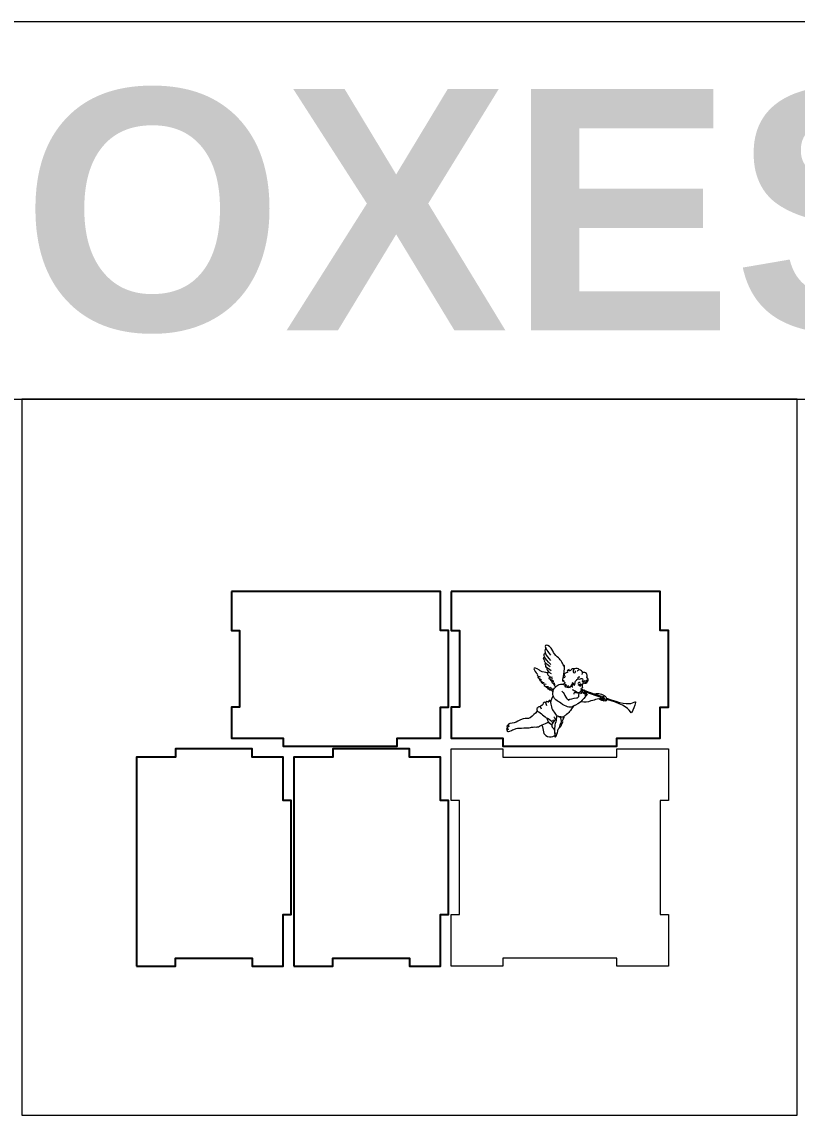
# Model space of a CAD drawing. Header units: millimetres. Extents: x -989 to 989, y -553 to 553.
# Drawn here: x -142.8 to 142.8, y -553.1 to -150.4 of the extents above; entities that cross this region are included whole.
import ezdxf

# ---------------------------------------------------------------- set-up
doc = ezdxf.new("R2010")
doc.units = ezdxf.units.MM
doc.header["$MEASUREMENT"] = 0
doc.layers.add('Camada 1', color=7, linetype='Continuous')
doc.styles.add('0', font='arialbd.ttf', dxfattribs={"height": 1})

msp = doc.modelspace()

# ---------------------------------------------------------------- linework, layer by layer
at = {"layer": 'Camada 1', "color": 142, "lineweight": 20}
for points in [[(-428.4035, -289.3165), (428.4035, -289.3165), (428.4035, -150.4111), (-428.4035, -150.4111), (-428.4035, -289.3165)], [(-142.8011, -553.0531), (142.8011, -553.0531), (142.8011, -289.3165), (-142.8011, -289.3165), (-142.8011, -553.0531)]]:
    msp.add_lwpolyline(points, close=True, dxfattribs=at)
at = {"layer": 'Camada 1', "lineweight": 25}
for points in [[(-65.5999, -360.1848), (-41.9332, -360.1848), (-12.2666, -360.1848), (11.4001, -360.1848), (11.4001, -360.1848), (11.4001, -360.1848), (11.4001, -374.5848), (11.4001, -374.5848), (11.4001, -374.5848), (11.4001, -374.5848), (14.4001, -374.5848), (14.4001, -374.5848), (14.4001, -374.5848), (14.4001, -374.5848), (14.4001, -383.9848), (14.4001, -383.9848), (14.4001, -383.9848), (14.4001, -383.9848), (14.4001, -383.9848), (14.4001, -383.9848), (14.4001, -383.9848), (14.4001, -383.9848), (14.4001, -393.3848), (14.4001, -393.3848), (14.4001, -393.3848), (14.4001, -393.3848), (14.4001, -393.3848), (14.4001, -393.3848), (14.4001, -393.3848), (14.4001, -393.3848), (14.4001, -402.7848), (14.4001, -402.7848), (14.4001, -402.7848), (14.4001, -402.7848), (11.4001, -402.7848), (11.4001, -402.7848), (11.4001, -402.7848), (11.4001, -402.7848), (11.4001, -414.1848), (11.4001, -414.1848), (11.4001, -414.1848), (11.4001, -414.1848), (-1.0999, -414.1848), (-1.0999, -414.1848), (-1.0999, -414.1848), (-1.0999, -414.1848), (-1.0999, -414.1848), (-1.0999, -414.1848), (-1.0999, -414.1848), (-1.0999, -414.1848), (-4.5999, -414.1848), (-4.5999, -414.1848), (-4.5999, -414.1848), (-4.5999, -414.1848), (-4.5999, -417.1848), (-4.5999, -417.1848), (-4.5999, -417.1848), (-4.5999, -417.1848), (-46.5999, -417.1848), (-46.5999, -417.1848), (-46.5999, -417.1848), (-46.5999, -417.1848), (-46.5999, -414.1848), (-46.5999, -414.1848), (-46.5999, -414.1848), (-46.5999, -414.1848), (-50.0999, -414.1848), (-50.0999, -414.1848), (-50.0999, -414.1848), (-50.0999, -414.1848), (-50.0999, -414.1848), (-50.0999, -414.1848), (-50.0999, -414.1848), (-50.0999, -414.1848), (-65.5999, -414.1848), (-65.5999, -414.1848), (-65.5999, -414.1848), (-65.5999, -414.1848), (-65.5999, -402.7848), (-65.5999, -402.7848), (-65.5999, -402.7848), (-65.5999, -402.7848), (-62.5999, -402.7848), (-62.5999, -402.7848), (-62.5999, -402.7848), (-62.5999, -402.7848), (-62.5999, -393.3848), (-62.5999, -393.3848), (-62.5999, -393.3848), (-62.5999, -393.3848), (-62.5999, -393.3848), (-62.5999, -393.3848), (-62.5999, -393.3848), (-62.5999, -393.3848), (-62.5999, -383.9848), (-62.5999, -383.9848), (-62.5999, -383.9848), (-62.5999, -383.9848), (-62.5999, -383.9848), (-62.5999, -383.9848), (-62.5999, -383.9848), (-62.5999, -383.9848), (-62.5999, -374.5848), (-62.5999, -374.5848), (-62.5999, -374.5848), (-62.5999, -374.5848), (-65.5999, -374.5848), (-65.5999, -374.5848), (-65.5999, -374.5848), (-65.5999, -374.5848), (-65.5999, -360.1848), (-65.5999, -360.1848)], [(15.4001, -360.1848), (39.0668, -360.1848), (68.7334, -360.1848), (92.4001, -360.1848), (92.4001, -360.1848), (92.4001, -360.1848), (92.4001, -374.5848), (92.4001, -374.5848), (92.4001, -374.5848), (92.4001, -374.5848), (95.4001, -374.5848), (95.4001, -374.5848), (95.4001, -374.5848), (95.4001, -374.5848), (95.4001, -383.9848), (95.4001, -383.9848), (95.4001, -383.9848), (95.4001, -383.9848), (95.4001, -383.9848), (95.4001, -383.9848), (95.4001, -383.9848), (95.4001, -383.9848), (95.4001, -393.3848), (95.4001, -393.3848), (95.4001, -393.3848), (95.4001, -393.3848), (95.4001, -393.3848), (95.4001, -393.3848), (95.4001, -393.3848), (95.4001, -393.3848), (95.4001, -402.7848), (95.4001, -402.7848), (95.4001, -402.7848), (95.4001, -402.7848), (92.4001, -402.7848), (92.4001, -402.7848), (92.4001, -402.7848), (92.4001, -402.7848), (92.4001, -414.1848), (92.4001, -414.1848), (92.4001, -414.1848), (92.4001, -414.1848), (79.9001, -414.1848), (79.9001, -414.1848), (79.9001, -414.1848), (79.9001, -414.1848), (79.9001, -414.1848), (79.9001, -414.1848), (79.9001, -414.1848), (79.9001, -414.1848), (76.4001, -414.1848), (76.4001, -414.1848), (76.4001, -414.1848), (76.4001, -414.1848), (76.4001, -417.1848), (76.4001, -417.1848), (76.4001, -417.1848), (76.4001, -417.1848), (34.4001, -417.1848), (34.4001, -417.1848), (34.4001, -417.1848), (34.4001, -417.1848), (34.4001, -414.1848), (34.4001, -414.1848), (34.4001, -414.1848), (34.4001, -414.1848), (30.9001, -414.1848), (30.9001, -414.1848), (30.9001, -414.1848), (30.9001, -414.1848), (30.9001, -414.1848), (30.9001, -414.1848), (30.9001, -414.1848), (30.9001, -414.1848), (15.4001, -414.1848), (15.4001, -414.1848), (15.4001, -414.1848), (15.4001, -414.1848), (15.4001, -402.7848), (15.4001, -402.7848), (15.4001, -402.7848), (15.4001, -402.7848), (18.4001, -402.7848), (18.4001, -402.7848), (18.4001, -402.7848), (18.4001, -402.7848), (18.4001, -393.3848), (18.4001, -393.3848), (18.4001, -393.3848), (18.4001, -393.3848), (18.4001, -393.3848), (18.4001, -393.3848), (18.4001, -393.3848), (18.4001, -393.3848), (18.4001, -383.9848), (18.4001, -383.9848), (18.4001, -383.9848), (18.4001, -383.9848), (18.4001, -383.9848), (18.4001, -383.9848), (18.4001, -383.9848), (18.4001, -383.9848), (18.4001, -374.5848), (18.4001, -374.5848), (18.4001, -374.5848), (18.4001, -374.5848), (15.4001, -374.5848), (15.4001, -374.5848), (15.4001, -374.5848), (15.4001, -374.5848), (15.4001, -360.1848), (15.4001, -360.1848)], [(-100.5999, -498.1848), (-100.5999, -474.5181), (-100.5999, -444.8515), (-100.5999, -421.1848), (-100.5999, -421.1848), (-100.5999, -421.1848), (-86.1999, -421.1848), (-86.1999, -421.1848), (-86.1999, -421.1848), (-86.1999, -421.1848), (-86.1999, -418.1848), (-86.1999, -418.1848), (-86.1999, -418.1848), (-86.1999, -418.1848), (-76.7999, -418.1848), (-76.7999, -418.1848), (-76.7999, -418.1848), (-76.7999, -418.1848), (-76.7999, -418.1848), (-76.7999, -418.1848), (-76.7999, -418.1848), (-76.7999, -418.1848), (-67.3999, -418.1848), (-67.3999, -418.1848), (-67.3999, -418.1848), (-67.3999, -418.1848), (-67.3999, -418.1848), (-67.3999, -418.1848), (-67.3999, -418.1848), (-67.3999, -418.1848), (-57.9999, -418.1848), (-57.9999, -418.1848), (-57.9999, -418.1848), (-57.9999, -418.1848), (-57.9999, -421.1848), (-57.9999, -421.1848), (-57.9999, -421.1848), (-57.9999, -421.1848), (-46.5999, -421.1848), (-46.5999, -421.1848), (-46.5999, -421.1848), (-46.5999, -421.1848), (-46.5999, -433.6848), (-46.5999, -433.6848), (-46.5999, -433.6848), (-46.5999, -433.6848), (-46.5999, -433.6848), (-46.5999, -433.6848), (-46.5999, -433.6848), (-46.5999, -433.6848), (-46.5999, -437.1848), (-46.5999, -437.1848), (-46.5999, -437.1848), (-46.5999, -437.1848), (-43.5999, -437.1848), (-43.5999, -437.1848), (-43.5999, -437.1848), (-43.5999, -437.1848), (-43.5999, -479.1848), (-43.5999, -479.1848), (-43.5999, -479.1848), (-43.5999, -479.1848), (-46.5999, -479.1848), (-46.5999, -479.1848), (-46.5999, -479.1848), (-46.5999, -479.1848), (-46.5999, -482.6848), (-46.5999, -482.6848), (-46.5999, -482.6848), (-46.5999, -482.6848), (-46.5999, -482.6848), (-46.5999, -482.6848), (-46.5999, -482.6848), (-46.5999, -482.6848), (-46.5999, -498.1848), (-46.5999, -498.1848), (-46.5999, -498.1848), (-46.5999, -498.1848), (-57.9999, -498.1848), (-57.9999, -498.1848), (-57.9999, -498.1848), (-57.9999, -498.1848), (-57.9999, -495.1848), (-57.9999, -495.1848), (-57.9999, -495.1848), (-57.9999, -495.1848), (-67.3999, -495.1848), (-67.3999, -495.1848), (-67.3999, -495.1848), (-67.3999, -495.1848), (-67.3999, -495.1848), (-67.3999, -495.1848), (-67.3999, -495.1848), (-67.3999, -495.1848), (-76.7999, -495.1848), (-76.7999, -495.1848), (-76.7999, -495.1848), (-76.7999, -495.1848), (-76.7999, -495.1848), (-76.7999, -495.1848), (-76.7999, -495.1848), (-76.7999, -495.1848), (-86.1999, -495.1848), (-86.1999, -495.1848), (-86.1999, -495.1848), (-86.1999, -495.1848), (-86.1999, -498.1848), (-86.1999, -498.1848), (-86.1999, -498.1848), (-86.1999, -498.1848), (-100.5999, -498.1848), (-100.5999, -498.1848)], [(-42.5999, -498.1848), (-42.5999, -474.5181), (-42.5999, -444.8515), (-42.5999, -421.1848), (-42.5999, -421.1848), (-42.5999, -421.1848), (-28.1999, -421.1848), (-28.1999, -421.1848), (-28.1999, -421.1848), (-28.1999, -421.1848), (-28.1999, -418.1848), (-28.1999, -418.1848), (-28.1999, -418.1848), (-28.1999, -418.1848), (-18.7999, -418.1848), (-18.7999, -418.1848), (-18.7999, -418.1848), (-18.7999, -418.1848), (-18.7999, -418.1848), (-18.7999, -418.1848), (-18.7999, -418.1848), (-18.7999, -418.1848), (-9.3999, -418.1848), (-9.3999, -418.1848), (-9.3999, -418.1848), (-9.3999, -418.1848), (-9.3999, -418.1848), (-9.3999, -418.1848), (-9.3999, -418.1848), (-9.3999, -418.1848), (0.0001, -418.1848), (0.0001, -418.1848), (0.0001, -418.1848), (0.0001, -418.1848), (0.0001, -421.1848), (0.0001, -421.1848), (0.0001, -421.1848), (0.0001, -421.1848), (11.4001, -421.1848), (11.4001, -421.1848), (11.4001, -421.1848), (11.4001, -421.1848), (11.4001, -433.6848), (11.4001, -433.6848), (11.4001, -433.6848), (11.4001, -433.6848), (11.4001, -433.6848), (11.4001, -433.6848), (11.4001, -433.6848), (11.4001, -433.6848), (11.4001, -437.1848), (11.4001, -437.1848), (11.4001, -437.1848), (11.4001, -437.1848), (14.4001, -437.1848), (14.4001, -437.1848), (14.4001, -437.1848), (14.4001, -437.1848), (14.4001, -479.1848), (14.4001, -479.1848), (14.4001, -479.1848), (14.4001, -479.1848), (11.4001, -479.1848), (11.4001, -479.1848), (11.4001, -479.1848), (11.4001, -479.1848), (11.4001, -482.6848), (11.4001, -482.6848), (11.4001, -482.6848), (11.4001, -482.6848), (11.4001, -482.6848), (11.4001, -482.6848), (11.4001, -482.6848), (11.4001, -482.6848), (11.4001, -498.1848), (11.4001, -498.1848), (11.4001, -498.1848), (11.4001, -498.1848), (0.0001, -498.1848), (0.0001, -498.1848), (0.0001, -498.1848), (0.0001, -498.1848), (0.0001, -495.1848), (0.0001, -495.1848), (0.0001, -495.1848), (0.0001, -495.1848), (-9.3999, -495.1848), (-9.3999, -495.1848), (-9.3999, -495.1848), (-9.3999, -495.1848), (-9.3999, -495.1848), (-9.3999, -495.1848), (-9.3999, -495.1848), (-9.3999, -495.1848), (-18.7999, -495.1848), (-18.7999, -495.1848), (-18.7999, -495.1848), (-18.7999, -495.1848), (-18.7999, -495.1848), (-18.7999, -495.1848), (-18.7999, -495.1848), (-18.7999, -495.1848), (-28.1999, -495.1848), (-28.1999, -495.1848), (-28.1999, -495.1848), (-28.1999, -495.1848), (-28.1999, -498.1848), (-28.1999, -498.1848), (-28.1999, -498.1848), (-28.1999, -498.1848), (-42.5999, -498.1848), (-42.5999, -498.1848)]]:
    msp.add_open_spline(points, degree=3, knots=[0, 0, 0, 0, 0.03448276, 0.03448276, 0.03448276, 0.03448276, 0.06896552, 0.06896552, 0.06896552, 0.06896552, 0.10344828, 0.10344828, 0.10344828, 0.10344828, 0.13793103, 0.13793103, 0.13793103, 0.13793103, 0.17241379, 0.17241379, 0.17241379, 0.17241379, 0.20689655, 0.20689655, 0.20689655, 0.20689655, 0.24137931, 0.24137931, 0.24137931, 0.24137931, 0.27586207, 0.27586207, 0.27586207, 0.27586207, 0.31034483, 0.31034483, 0.31034483, 0.31034483, 0.34482759, 0.34482759, 0.34482759, 0.34482759, 0.37931034, 0.37931034, 0.37931034, 0.37931034, 0.4137931, 0.4137931, 0.4137931, 0.4137931, 0.44827586, 0.44827586, 0.44827586, 0.44827586, 0.48275862, 0.48275862, 0.48275862, 0.48275862, 0.51724138, 0.51724138, 0.51724138, 0.51724138, 0.55172414, 0.55172414, 0.55172414, 0.55172414, 0.5862069, 0.5862069, 0.5862069, 0.5862069, 0.62068966, 0.62068966, 0.62068966, 0.62068966, 0.65517241, 0.65517241, 0.65517241, 0.65517241, 0.68965517, 0.68965517, 0.68965517, 0.68965517, 0.72413793, 0.72413793, 0.72413793, 0.72413793, 0.75862069, 0.75862069, 0.75862069, 0.75862069, 0.79310345, 0.79310345, 0.79310345, 0.79310345, 0.82758621, 0.82758621, 0.82758621, 0.82758621, 0.86206897, 0.86206897, 0.86206897, 0.86206897, 0.89655172, 0.89655172, 0.89655172, 0.89655172, 0.93103448, 0.93103448, 0.93103448, 0.93103448, 1, 1, 1, 1], dxfattribs=at)
at = {"layer": 'Camada 1', "color": 240, "lineweight": 9}
for points in [[(50.1312, -381.0531), (49.4607, -382.2393), (50.0823, -383.7471), (51.9961, -385.5765)], [(52.0561, -387.0663), (49.6964, -384.7614), (49.0051, -383.326), (49.9824, -382.7597)], [(50.5836, -388.2961), (50.3228, -388.9943), (50.8645, -389.6934), (52.2083, -390.3934)], [(56.6094, -392.1093), (57.3219, -388.0896), (57.3134, -386.6331), (56.5837, -387.7401)], [(62.6005, -389.0797), (62.1768, -389.1655), (61.8957, -389.3677), (61.757, -389.6862)], [(63.891, -390.0208), (63.6254, -390.1607), (63.481, -390.4563), (63.5339, -390.7517)], [(48.6825, -392.8225), (47.6269, -392.4312), (47.231, -391.9601), (47.4948, -391.4091)], [(47.7173, -392.2361), (48.0635, -393.1216), (48.6972, -393.6273), (49.6184, -393.7533)], [(50.3598, -394.48), (49.2543, -394.4261), (48.6204, -394.0275), (48.4583, -393.2843)], [(49.5166, -394.3199), (49.5287, -395.031), (50.0933, -395.3343), (51.2106, -395.23)], [(51.8225, -392.3834), (51.7462, -392.8789), (52.144, -393.094), (53.0157, -393.0292)], [(53.2169, -393.4463), (52.4903, -393.4552), (52.1195, -393.2854), (52.1048, -392.937)], [(53.564, -394.0603), (52.7838, -394.1192), (52.4356, -393.8898), (52.5191, -393.3721)], [(52.7944, -394.01), (52.952, -394.3264), (53.2242, -394.4784), (53.6108, -394.466)], [(53.1848, -394.3948), (53.2476, -394.8775), (53.51, -395.15), (53.972, -395.2125)], [(56.5402, -394.3417), (56.6269, -394.4131), (56.7412, -394.4495), (56.883, -394.4508)], [(56.883, -394.4508), (57.2353, -394.6239), (57.4637, -394.5716), (57.5681, -394.2942)], [(60.9072, -393.8669), (60.8666, -394.352), (60.7349, -394.6556), (60.512, -394.7782)], [(62.8504, -393.6832), (62.4984, -393.671), (62.2276, -393.8093), (62.038, -394.0984)], [(62.6989, -394.3233), (62.8642, -394.2583), (62.9738, -394.1979), (63.0279, -394.1421)], [(62.9233, -394.3318), (63.1176, -394.3513), (63.2454, -394.333), (63.3067, -394.2769)], [(63.1383, -394.4544), (63.2017, -394.4753), (63.2973, -394.4663), (63.4253, -394.4272)], [(65.2388, -392.7109), (65.3134, -393.2358), (65.0332, -393.6561), (64.3985, -393.9718)], [(51.967, -395.5675), (51.1895, -395.982), (50.5725, -395.8438), (50.1161, -395.1532)], [(52.4721, -395.7126), (51.8114, -396.4248), (51.2527, -396.4334), (50.7958, -395.7383)], [(58.0201, -394.6529), (57.4337, -395.2095), (57.193, -395.2483), (57.2981, -394.7691)], [(58.5873, -394.8066), (58.1193, -395.5464), (57.7007, -395.6418), (57.3314, -395.0927)], [(58.871, -395.1314), (58.6205, -395.6634), (58.285, -395.7683), (57.8645, -395.4462)], [(59.9048, -394.7559), (59.724, -395.1532), (59.4971, -395.3799), (59.2239, -395.436)], [(60.6078, -396.8047), (60.3449, -396.6681), (60.1768, -396.5219), (60.1036, -396.366)], [(61.119, -397.0322), (60.7086, -397.4067), (60.5096, -397.7527), (60.5218, -398.07)], [(61.3084, -397.5451), (61.1034, -397.3939), (60.9565, -397.3081), (60.868, -397.2878)], [(62.5094, -397.7276), (62.2111, -397.6042), (61.8107, -397.5434), (61.3084, -397.5451)], [(62.5831, -394.8086), (62.6593, -394.8654), (62.6773, -394.9329), (62.6371, -395.0111)], [(62.7889, -394.8764), (62.8639, -394.9475), (62.8724, -395.0388), (62.8145, -395.1501)], [(62.9318, -394.8808), (63.0078, -394.9312), (63.0495, -394.9905), (63.057, -395.0585)], [(63.8918, -396.9539), (63.6533, -396.8752), (63.4161, -396.7977), (63.1806, -396.7213)], [(64.1434, -396.619), (63.8773, -396.5226), (63.6093, -396.425), (63.3395, -396.3264)], [(64.5449, -397.1705), (64.4835, -397.15), (64.4222, -397.1295), (64.3609, -397.1091)], [(64.9386, -396.9058), (64.7936, -396.8536), (64.648, -396.8013), (64.502, -396.7486)], [(65.0876, -397.3527), (65.0418, -397.3373), (64.9959, -397.3218), (64.9501, -397.3064)], [(71.6023, -399.1861), (69.5608, -398.5261), (67.3821, -397.7815), (65.0663, -396.9516)], [(70.9533, -399.435), (68.9824, -398.7039), (67.0948, -398.033), (65.2907, -397.4215)], [(51.1214, -400.7901), (50.1761, -400.6003), (49.9652, -401.0766), (50.4886, -402.2188)], [(51.9963, -400.6857), (51.5392, -400.1168), (51.208, -400.2877), (51.0027, -401.1984)], [(70.0695, -399.8238), (70.1325, -399.9061), (70.2411, -400.0001), (70.3956, -400.106)], [(71.8754, -399.736), (71.6882, -399.2181), (71.4985, -398.9868), (71.3061, -399.0424)], [(71.5617, -399.6615), (71.5349, -399.6516), (71.508, -399.6415), (71.4813, -399.6315)], [(72.6515, -400.0719), (72.6172, -400.0588), (72.5829, -400.0459), (72.5486, -400.0329)], [(53.1709, -406.3574), (53.5053, -406.7614), (53.6672, -407.1409), (53.6569, -407.4958)], [(50.9455, -408.2779), (51.0486, -408.2444), (51.1281, -408.192), (51.1842, -408.1208)], [(52.6889, -407.451), (52.8604, -407.7474), (52.9827, -407.9683), (53.0557, -408.1135)]]:
    msp.add_open_spline(points, degree=3, dxfattribs=at)
for points, knots in [([(56.7489, -387.4869), (56.3357, -386.2512), (55.5632, -385.1835), (54.4313, -384.2836), (54.4313, -384.2836), (53.6772, -383.6218), (53.1178, -382.8631), (52.7532, -382.0075), (52.7532, -382.0075), (51.9786, -380.6747), (51.1784, -379.989), (50.3528, -379.95), (50.3528, -379.95), (49.8272, -379.9396), (49.9018, -380.5778), (50.5765, -381.8644), (50.5765, -381.8644), (51.0048, -382.4323), (51.4745, -383.0101), (51.9857, -383.598)], [0, 0, 0, 0, 0.16666667, 0.16666667, 0.16666667, 0.16666667, 0.33333333, 0.33333333, 0.33333333, 0.33333333, 0.5, 0.5, 0.5, 0.5, 0.66666667, 0.66666667, 0.66666667, 0.66666667, 1, 1, 1, 1]), ([(51.8518, -387.9582), (50.0119, -386.6454), (49.3376, -385.8674), (49.829, -385.624), (49.829, -385.624), (49.2153, -384.9179), (49.2209, -384.5051), (49.8454, -384.3858)], [0, 0, 0, 0, 0.33333333, 0.33333333, 0.33333333, 0.33333333, 1, 1, 1, 1]), ([(52.1278, -389.3619), (50.6086, -388.4785), (49.9713, -387.8318), (50.2157, -387.4218), (50.2157, -387.4218), (49.9859, -387.1157), (49.9363, -386.8089), (50.0669, -386.5012)], [0, 0, 0, 0, 0.33333333, 0.33333333, 0.33333333, 0.33333333, 1, 1, 1, 1]), ([(50.9283, -390.4287), (50.6308, -390.12), (49.9585, -389.887), (48.9113, -389.7295), (48.9113, -389.7295), (48.5272, -389.6791), (48.1926, -389.4987), (47.9078, -389.1882), (47.9078, -389.1882), (46.5286, -388.4009), (45.845, -388.2336), (45.8568, -388.6866), (45.8568, -388.6866), (45.9832, -389.4007), (46.4184, -390.0587), (47.1623, -390.6607), (47.1623, -390.6607), (46.7634, -391.0267), (47.0698, -391.3443), (48.0815, -391.6137)], [0, 0, 0, 0, 0.16666667, 0.16666667, 0.16666667, 0.16666667, 0.33333333, 0.33333333, 0.33333333, 0.33333333, 0.5, 0.5, 0.5, 0.5, 0.66666667, 0.66666667, 0.66666667, 0.66666667, 1, 1, 1, 1]), ([(51.568, -390.0204), (50.8525, -389.8991), (50.6186, -389.9981), (50.866, -390.3177), (50.866, -390.3177), (50.8327, -390.6972), (51.0164, -391.0447), (51.4172, -391.3602), (51.4172, -391.3602), (51.6399, -391.7602), (52.0639, -391.8586), (52.6893, -391.6557)], [0, 0, 0, 0, 0.25, 0.25, 0.25, 0.25, 0.5, 0.5, 0.5, 0.5, 1, 1, 1, 1]), ([(64.0553, -393.8851), (64.6302, -394.1204), (65.2906, -393.8986), (65.607, -393.3641), (65.607, -393.3641), (65.9234, -392.8296), (65.8002, -392.1438), (65.3174, -391.7531), (65.3174, -391.7531), (65.5353, -391.314), (65.4718, -390.7875), (65.1556, -390.4131), (65.1556, -390.4131), (64.8392, -390.0386), (64.3308, -389.8878), (63.8615, -390.0293), (63.8615, -390.0293), (63.5853, -389.4785), (63.165, -389.1619), (62.6005, -389.0797), (62.6005, -389.0797), (62.1123, -388.5301), (61.5114, -388.3952), (60.7979, -388.6749), (60.7979, -388.6749), (60.3406, -388.5658), (59.8384, -388.7541), (59.2913, -389.2398), (59.2913, -389.2398), (58.8605, -389.5229), (58.696, -389.4349), (58.7979, -388.9756), (58.7979, -388.9756), (58.4306, -389.1104), (58.2114, -389.3), (58.1404, -389.5446), (58.1404, -389.5446), (58.1449, -389.6944), (58.1941, -389.8017), (58.2879, -389.8668), (58.2879, -389.8668), (58.3411, -389.9231), (58.2669, -389.974), (58.0657, -390.0194), (58.0657, -390.0194), (57.5687, -390.1446), (57.2373, -390.2941), (57.0712, -390.4678), (57.0712, -390.4678), (56.8467, -390.7028), (56.9045, -390.9972), (57.2447, -391.3511), (57.2447, -391.3511), (57.2148, -391.7946), (57.0029, -392.0474), (56.6094, -392.1093), (56.6094, -392.1093), (56.3132, -392.2689), (56.2583, -392.6458), (56.4446, -393.2398), (56.4446, -393.2398), (56.5885, -393.4513), (56.6746, -393.4183), (56.703, -393.1409)], [0, 0, 0, 0, 0.05882353, 0.05882353, 0.05882353, 0.05882353, 0.11764706, 0.11764706, 0.11764706, 0.11764706, 0.17647059, 0.17647059, 0.17647059, 0.17647059, 0.23529412, 0.23529412, 0.23529412, 0.23529412, 0.29411765, 0.29411765, 0.29411765, 0.29411765, 0.35294118, 0.35294118, 0.35294118, 0.35294118, 0.41176471, 0.41176471, 0.41176471, 0.41176471, 0.47058824, 0.47058824, 0.47058824, 0.47058824, 0.52941176, 0.52941176, 0.52941176, 0.52941176, 0.58823529, 0.58823529, 0.58823529, 0.58823529, 0.64705882, 0.64705882, 0.64705882, 0.64705882, 0.70588235, 0.70588235, 0.70588235, 0.70588235, 0.76470588, 0.76470588, 0.76470588, 0.76470588, 0.82352941, 0.82352941, 0.82352941, 0.82352941, 0.88235294, 0.88235294, 0.88235294, 0.88235294, 1, 1, 1, 1]), ([(60.7979, -388.6749), (60.1893, -389.2438), (60.0785, -389.6862), (60.4654, -390.0021), (60.4654, -390.0021), (60.6229, -390.1391), (60.8567, -390.1407), (61.0161, -390.0061), (61.0161, -390.0061), (61.1756, -389.8714), (61.2131, -389.6407), (61.1043, -389.4625)], [0, 0, 0, 0, 0.25, 0.25, 0.25, 0.25, 0.5, 0.5, 0.5, 0.5, 1, 1, 1, 1]), ([(51.9239, -391.6847), (51.2617, -392.019), (51.1349, -392.2357), (51.5433, -392.3349), (51.5433, -392.3349), (52.0887, -392.453), (52.5208, -392.4207), (52.8399, -392.238)], [0, 0, 0, 0, 0.33333333, 0.33333333, 0.33333333, 0.33333333, 1, 1, 1, 1]), ([(64.8128, -397.5497), (65.068, -397.3499), (65.2144, -397.2662), (65.252, -397.2987), (65.252, -397.2987), (65.3501, -397.4079), (65.2626, -397.6396), (64.9891, -397.9935), (64.9891, -397.9935), (64.9125, -398.1206), (64.7938, -398.2909), (64.6332, -398.5045), (64.6332, -398.5045), (64.9895, -398.1049), (65.2368, -397.9287), (65.375, -397.9759), (65.375, -397.9759), (65.4598, -397.9769), (65.4268, -398.1103), (65.276, -398.3762), (65.276, -398.3762), (64.5338, -399.2701), (63.827, -400.0734), (63.1556, -400.7861), (63.1556, -400.7861), (62.6271, -401.2464), (61.5844, -401.8553), (60.0275, -402.6129), (60.0275, -402.6129), (59.5127, -403.1274), (58.3032, -402.8493), (56.3992, -401.7785), (56.3992, -401.7785), (55.5729, -401.1302), (54.9051, -400.6825), (54.3956, -400.4358), (54.3956, -400.4358), (52.9027, -399.4669), (52.4595, -398.1016), (53.0661, -396.3397), (53.0661, -396.3397), (54.085, -394.7625), (55.2431, -394.0965), (56.5402, -394.3417)], [0, 0, 0, 0, 0.08333333, 0.08333333, 0.08333333, 0.08333333, 0.16666667, 0.16666667, 0.16666667, 0.16666667, 0.25, 0.25, 0.25, 0.25, 0.33333333, 0.33333333, 0.33333333, 0.33333333, 0.41666667, 0.41666667, 0.41666667, 0.41666667, 0.5, 0.5, 0.5, 0.5, 0.58333333, 0.58333333, 0.58333333, 0.58333333, 0.66666667, 0.66666667, 0.66666667, 0.66666667, 0.75, 0.75, 0.75, 0.75, 0.83333333, 0.83333333, 0.83333333, 0.83333333, 1, 1, 1, 1]), ([(56.7056, -392.8783), (56.6222, -393.0845), (56.7312, -393.2927), (57.0324, -393.5029), (57.0324, -393.5029), (57.3166, -393.8064), (57.2518, -394.046), (56.838, -394.2219), (56.838, -394.2219), (56.7002, -394.2988), (56.7152, -394.3751), (56.883, -394.4508)], [0, 0, 0, 0, 0.25, 0.25, 0.25, 0.25, 0.5, 0.5, 0.5, 0.5, 1, 1, 1, 1]), ([(57.2761, -394.5484), (57.1618, -394.6865), (57.1454, -394.7616), (57.2268, -394.7737), (57.2268, -394.7737), (57.4705, -394.7785), (57.6321, -394.6886), (57.7116, -394.5039)], [0, 0, 0, 0, 0.33333333, 0.33333333, 0.33333333, 0.33333333, 1, 1, 1, 1]), ([(59.6848, -394.4983), (59.4253, -395.1553), (59.1798, -395.5731), (58.9484, -395.7518), (58.9484, -395.7518), (58.8112, -395.6348), (58.7933, -395.4114), (58.895, -395.0818)], [0, 0, 0, 0, 0.33333333, 0.33333333, 0.33333333, 0.33333333, 1, 1, 1, 1]), ([(60.4728, -394.7385), (60.6544, -394.2983), (60.5221, -394.0002), (60.0757, -393.8438), (60.0757, -393.8438), (59.8549, -393.8086), (59.796, -393.9663), (59.8991, -394.3172), (59.8991, -394.3172), (59.9599, -394.5302), (59.95, -394.7136), (59.8692, -394.8675), (59.8692, -394.8675), (59.8046, -395.0342), (59.8328, -395.1762), (59.954, -395.2937), (59.954, -395.2937), (60.01, -395.3604), (60.0956, -395.3601), (60.2112, -395.2926)], [0, 0, 0, 0, 0.16666667, 0.16666667, 0.16666667, 0.16666667, 0.33333333, 0.33333333, 0.33333333, 0.33333333, 0.5, 0.5, 0.5, 0.5, 0.66666667, 0.66666667, 0.66666667, 0.66666667, 1, 1, 1, 1]), ([(64.0553, -393.8851), (63.9761, -394.041), (63.8593, -394.2123), (63.7047, -394.3992), (63.7047, -394.3992), (63.5267, -394.6062), (63.5109, -394.8766), (63.657, -395.2104), (63.657, -395.2104), (63.8222, -395.5001), (63.8152, -395.7145), (63.6358, -395.8539), (63.6358, -395.8539), (63.2524, -395.8553), (63.091, -395.9204), (63.1517, -396.0493), (63.1517, -396.0493), (63.153, -396.1159), (63.19, -396.1679), (63.2627, -396.2053), (63.2627, -396.2053), (63.4067, -396.3161), (63.3676, -396.4334), (63.1453, -396.5571), (63.1453, -396.5571), (63.216, -396.7394), (63.1906, -396.8655), (63.0691, -396.9354), (63.0691, -396.9354), (62.8844, -396.9555), (62.7574, -397.0571), (62.6881, -397.2404), (62.6881, -397.2404), (62.6224, -397.5195), (62.503, -397.6307), (62.3299, -397.574), (62.3299, -397.574), (62.0701, -397.5659), (61.745, -397.42), (61.3546, -397.1364), (61.3546, -397.1364), (61.1194, -397.0022), (60.8705, -396.8916), (60.6078, -396.8047)], [0, 0, 0, 0, 0.08333333, 0.08333333, 0.08333333, 0.08333333, 0.16666667, 0.16666667, 0.16666667, 0.16666667, 0.25, 0.25, 0.25, 0.25, 0.33333333, 0.33333333, 0.33333333, 0.33333333, 0.41666667, 0.41666667, 0.41666667, 0.41666667, 0.5, 0.5, 0.5, 0.5, 0.58333333, 0.58333333, 0.58333333, 0.58333333, 0.66666667, 0.66666667, 0.66666667, 0.66666667, 0.75, 0.75, 0.75, 0.75, 0.83333333, 0.83333333, 0.83333333, 0.83333333, 1, 1, 1, 1]), ([(64.0553, -393.8851), (63.6994, -393.5324), (63.6394, -393.2084), (63.8754, -392.913), (63.8754, -392.913), (64.0516, -392.8158), (64.0531, -392.668), (63.8799, -392.4699), (63.8799, -392.4699), (63.5339, -392.2534), (63.1955, -392.2724), (62.8648, -392.5272), (62.8648, -392.5272), (62.6784, -392.5849), (62.49, -392.5695), (62.2996, -392.481), (62.2996, -392.481), (61.8378, -392.4355), (61.5483, -392.6317), (61.4312, -393.0696), (61.4312, -393.0696), (61.1312, -393.1027), (60.9529, -393.3994), (60.8964, -393.9595)], [0, 0, 0, 0, 0.14285714, 0.14285714, 0.14285714, 0.14285714, 0.28571429, 0.28571429, 0.28571429, 0.28571429, 0.42857143, 0.42857143, 0.42857143, 0.42857143, 0.57142857, 0.57142857, 0.57142857, 0.57142857, 0.71428571, 0.71428571, 0.71428571, 0.71428571, 1, 1, 1, 1]), ([(62.2996, -392.481), (62.132, -392.339), (62.0791, -392.1028), (62.1705, -391.9029), (62.1705, -391.9029), (62.2618, -391.703), (62.4749, -391.5882), (62.692, -391.6219)], [0, 0, 0, 0, 0.33333333, 0.33333333, 0.33333333, 0.33333333, 1, 1, 1, 1]), ([(62.9077, -394.9009), (63.0639, -394.7761), (63.1407, -394.6272), (63.1383, -394.4544), (63.1383, -394.4544), (62.9214, -394.2993), (62.6517, -394.3051), (62.3294, -394.4719), (62.3294, -394.4719), (62.2415, -394.5257), (62.2266, -394.5849), (62.2846, -394.6494), (62.2846, -394.6494), (62.5195, -394.7964), (62.7273, -394.8803), (62.9077, -394.9009)], [0, 0, 0, 0, 0.2, 0.2, 0.2, 0.2, 0.4, 0.4, 0.4, 0.4, 0.6, 0.6, 0.6, 0.6, 1, 1, 1, 1]), ([(62.8624, -394.3439), (62.6668, -394.6002), (62.6489, -394.7614), (62.8087, -394.8272), (62.8087, -394.8272), (62.8849, -394.8531), (62.9637, -394.8298), (63.0451, -394.7573)], [0, 0, 0, 0, 0.33333333, 0.33333333, 0.33333333, 0.33333333, 1, 1, 1, 1]), ([(64.6248, -392.8502), (64.6738, -393.0775), (64.5312, -393.302), (64.3045, -393.3541), (64.3045, -393.3541), (64.0779, -393.4062), (63.8515, -393.2666), (63.7964, -393.0407)], [0, 0, 0, 0, 0.33333333, 0.33333333, 0.33333333, 0.33333333, 1, 1, 1, 1]), ([(52.7953, -397.1946), (52.287, -396.8383), (52.293, -396.4473), (52.8135, -396.0216), (52.8135, -396.0216), (52.2334, -396.7044), (51.7991, -396.7812), (51.5107, -396.2522)], [0, 0, 0, 0, 0.33333333, 0.33333333, 0.33333333, 0.33333333, 1, 1, 1, 1]), ([(52.8983, -398.5305), (52.3373, -399.4864), (52.0338, -400.3333), (51.9877, -401.0712), (51.9877, -401.0712), (52.1306, -402.6261), (52.653, -403.9568), (53.555, -405.0634), (53.555, -405.0634), (53.7635, -405.2756), (53.9114, -405.4969), (53.999, -405.7269), (53.999, -405.7269), (54.0637, -405.9401), (54.217, -406.0126), (54.4591, -405.9448), (54.4591, -405.9448), (54.5333, -405.9191), (54.6722, -405.997), (54.8754, -406.1783), (54.8754, -406.1783), (55.084, -406.2746), (55.2523, -406.2951), (55.3803, -406.2398), (55.3803, -406.2398), (55.4944, -406.1933), (55.6785, -406.235), (55.9324, -406.365), (55.9324, -406.365), (56.286, -406.475), (56.6175, -406.4053), (56.9267, -406.1562)], [0, 0, 0, 0, 0.11111111, 0.11111111, 0.11111111, 0.11111111, 0.22222222, 0.22222222, 0.22222222, 0.22222222, 0.33333333, 0.33333333, 0.33333333, 0.33333333, 0.44444444, 0.44444444, 0.44444444, 0.44444444, 0.55555556, 0.55555556, 0.55555556, 0.55555556, 0.66666667, 0.66666667, 0.66666667, 0.66666667, 0.77777778, 0.77777778, 0.77777778, 0.77777778, 1, 1, 1, 1]), ([(56.1361, -396.8999), (56.7161, -397.5199), (57.1819, -398.2753), (57.5335, -399.1662), (57.5335, -399.1662), (57.8952, -399.6075), (58.2824, -399.9278), (58.6952, -400.1272)], [0, 0, 0, 0, 0.33333333, 0.33333333, 0.33333333, 0.33333333, 1, 1, 1, 1]), ([(58.4583, -400.1911), (59.3066, -399.777), (60.3195, -399.5174), (61.4971, -399.4121), (61.4971, -399.4121), (62.0856, -399.3753), (62.3852, -399.051), (62.3961, -398.4392), (62.3961, -398.4392), (62.4177, -397.9461), (62.5097, -397.6116), (62.672, -397.4361), (62.672, -397.4361), (62.7619, -397.163), (62.8636, -397.0407), (62.977, -397.0691), (62.977, -397.0691), (63.1008, -397.0852), (63.1155, -397.2185), (63.021, -397.4689), (63.021, -397.4689), (63.0126, -397.7922), (63.106, -397.866), (63.3015, -397.6904), (63.3015, -397.6904), (63.5481, -397.3767), (63.7036, -397.1957), (63.7683, -397.1473), (63.7683, -397.1473), (64.1422, -396.5409), (64.3814, -396.3293), (64.4857, -396.5126), (64.4857, -396.5126), (64.5661, -396.6026), (64.5033, -396.8432), (64.2972, -397.2344), (64.2972, -397.2344), (64.1623, -397.4264), (64.0557, -397.5921), (63.9774, -397.7315), (63.9774, -397.7315), (64.4071, -397.269), (64.7147, -397.0004), (64.9002, -396.9259), (64.9002, -396.9259), (65.0388, -396.8456), (65.0909, -396.8852), (65.0564, -397.0448), (65.0564, -397.0448), (64.9363, -397.4088), (64.7116, -397.7486), (64.3822, -398.0639)], [0, 0, 0, 0, 0.07142857, 0.07142857, 0.07142857, 0.07142857, 0.14285714, 0.14285714, 0.14285714, 0.14285714, 0.21428571, 0.21428571, 0.21428571, 0.21428571, 0.28571429, 0.28571429, 0.28571429, 0.28571429, 0.35714286, 0.35714286, 0.35714286, 0.35714286, 0.42857143, 0.42857143, 0.42857143, 0.42857143, 0.5, 0.5, 0.5, 0.5, 0.57142857, 0.57142857, 0.57142857, 0.57142857, 0.64285714, 0.64285714, 0.64285714, 0.64285714, 0.71428571, 0.71428571, 0.71428571, 0.71428571, 0.78571429, 0.78571429, 0.78571429, 0.78571429, 0.85714286, 0.85714286, 0.85714286, 0.85714286, 1, 1, 1, 1]), ([(67.9078, -397.9079), (69.0671, -397.5218), (70.3255, -397.7147), (71.683, -398.4869), (71.683, -398.4869), (72.2067, -398.8474), (72.4918, -399.1804), (72.5386, -399.4858), (72.5386, -399.4858), (72.5383, -399.5477), (72.5202, -399.6542), (72.4844, -399.8052), (72.4844, -399.8052), (72.5653, -399.9958), (72.5698, -400.1005), (72.4981, -400.1195)], [0, 0, 0, 0, 0.2, 0.2, 0.2, 0.2, 0.4, 0.4, 0.4, 0.4, 0.6, 0.6, 0.6, 0.6, 1, 1, 1, 1]), ([(48.1768, -402.7111), (47.7266, -402.6282), (47.4069, -402.7457), (47.2178, -403.0637), (47.2178, -403.0637), (46.9059, -403.161), (46.7915, -403.3636), (46.8745, -403.6712)], [0, 0, 0, 0, 0.33333333, 0.33333333, 0.33333333, 0.33333333, 1, 1, 1, 1]), ([(50.2218, -401.333), (49.8554, -400.8518), (49.5302, -400.8579), (49.2462, -401.3513), (49.2462, -401.3513), (49.0557, -402.0201), (48.8253, -402.299), (48.5549, -402.1882), (48.5549, -402.1882), (48.2886, -402.2769), (48.1626, -402.4511), (48.1768, -402.7111), (48.1768, -402.7111), (48.3481, -402.9963), (48.4755, -403.2183), (48.559, -403.3772)], [0, 0, 0, 0, 0.2, 0.2, 0.2, 0.2, 0.4, 0.4, 0.4, 0.4, 0.6, 0.6, 0.6, 0.6, 1, 1, 1, 1]), ([(60.8229, -402.216), (60.3096, -402.5006), (59.7885, -403.1156), (59.2593, -404.061), (59.2593, -404.061), (58.9504, -404.5905), (58.4953, -405.0553), (57.894, -405.4555), (57.894, -405.4555), (57.5895, -405.6671), (57.267, -405.9007), (56.9267, -406.1562)], [0, 0, 0, 0, 0.25, 0.25, 0.25, 0.25, 0.5, 0.5, 0.5, 0.5, 1, 1, 1, 1]), ([(63.3329, -400.748), (64.4483, -401.0371), (65.6596, -400.9057), (66.9665, -400.354), (66.9665, -400.354), (67.7448, -400.2136), (68.4709, -399.9947), (69.1446, -399.6975), (69.1446, -399.6975), (69.5975, -399.5792), (69.9059, -399.6213), (70.0695, -399.8238)], [0, 0, 0, 0, 0.25, 0.25, 0.25, 0.25, 0.5, 0.5, 0.5, 0.5, 1, 1, 1, 1]), ([(70.5848, -399.8681), (70.5877, -399.6377), (70.5124, -399.4991), (70.3588, -399.4523), (70.3588, -399.4523), (70.1634, -399.4991), (70.1263, -399.6675), (70.2474, -399.9578), (70.2474, -399.9578), (70.3941, -400.1262), (70.5062, -400.2012), (70.5836, -400.1829), (70.5836, -400.1829), (70.638, -400.1592), (70.6385, -400.0542), (70.5848, -399.8681)], [0, 0, 0, 0, 0.2, 0.2, 0.2, 0.2, 0.4, 0.4, 0.4, 0.4, 0.6, 0.6, 0.6, 0.6, 1, 1, 1, 1]), ([(70.5899, -399.7143), (70.6088, -399.6301), (70.6856, -399.5717), (70.7719, -399.576), (70.7719, -399.576), (70.8581, -399.5803), (70.9288, -399.646), (70.9392, -399.7318), (70.9392, -399.7318), (70.9965, -399.9243), (71.0628, -400.0719), (71.1382, -400.1747), (71.1382, -400.1747), (71.132, -400.3553), (71.0289, -400.3929), (70.829, -400.2874), (70.829, -400.2874), (70.7418, -400.2193), (70.6719, -400.1685), (70.6193, -400.1351)], [0, 0, 0, 0, 0.16666667, 0.16666667, 0.16666667, 0.16666667, 0.33333333, 0.33333333, 0.33333333, 0.33333333, 0.5, 0.5, 0.5, 0.5, 0.66666667, 0.66666667, 0.66666667, 0.66666667, 1, 1, 1, 1]), ([(71.1382, -400.1747), (71.3301, -400.3619), (71.4913, -400.4442), (71.6218, -400.4217), (71.6218, -400.4217), (71.7116, -400.3956), (71.6868, -400.2908), (71.5472, -400.1074), (71.5472, -400.1074), (71.4674, -399.9568), (71.4468, -399.8131), (71.4858, -399.6766), (71.4858, -399.6766), (71.4852, -399.593), (71.4426, -399.5135), (71.358, -399.4381), (71.358, -399.4381), (71.161, -399.2433), (71.0323, -399.2279), (70.9719, -399.3919), (70.9719, -399.3919), (70.9331, -399.4718), (70.914, -399.5615), (70.9145, -399.6608)], [0, 0, 0, 0, 0.14285714, 0.14285714, 0.14285714, 0.14285714, 0.28571429, 0.28571429, 0.28571429, 0.28571429, 0.42857143, 0.42857143, 0.42857143, 0.42857143, 0.57142857, 0.57142857, 0.57142857, 0.57142857, 0.71428571, 0.71428571, 0.71428571, 0.71428571, 1, 1, 1, 1]), ([(71.5051, -400.0117), (71.4848, -399.6557), (71.5834, -399.5415), (71.8008, -399.669), (71.8008, -399.669), (71.892, -399.7433), (71.9557, -399.8183), (71.9918, -399.8943), (71.9918, -399.8943), (72.1137, -400.062), (72.271, -400.1424), (72.4636, -400.1354), (72.4636, -400.1354), (72.625, -400.1347), (72.6328, -400.2268), (72.4869, -400.4116), (72.4869, -400.4116), (72.3466, -400.6152), (72.1485, -400.6317), (71.8926, -400.4612), (71.8926, -400.4612), (71.7892, -400.3965), (71.7196, -400.343), (71.6839, -400.3004)], [0, 0, 0, 0, 0.14285714, 0.14285714, 0.14285714, 0.14285714, 0.28571429, 0.28571429, 0.28571429, 0.28571429, 0.42857143, 0.42857143, 0.42857143, 0.42857143, 0.57142857, 0.57142857, 0.57142857, 0.57142857, 0.71428571, 0.71428571, 0.71428571, 0.71428571, 1, 1, 1, 1]), ([(72.5386, -399.4858), (77.5371, -401.3551), (80.7607, -401.9254), (82.2098, -401.1964), (82.2098, -401.1964), (83.0452, -400.6802), (83.378, -400.658), (83.208, -401.1301), (83.208, -401.1301), (82.9534, -402.4829), (82.5118, -403.6746), (81.8831, -404.7054), (81.8831, -404.7054), (81.7631, -405.0146), (81.6133, -404.9469), (81.4338, -404.5022), (81.4338, -404.5022), (80.4701, -402.7894), (77.5078, -401.2906), (72.5467, -400.0056)], [0, 0, 0, 0, 0.16666667, 0.16666667, 0.16666667, 0.16666667, 0.33333333, 0.33333333, 0.33333333, 0.33333333, 0.5, 0.5, 0.5, 0.5, 0.66666667, 0.66666667, 0.66666667, 0.66666667, 1, 1, 1, 1]), ([(46.8936, -404.4138), (46.2227, -405.123), (45.4011, -405.8894), (44.4288, -406.7131), (44.4288, -406.7131), (44.0197, -407.0442), (43.68, -407.1234), (43.4096, -406.9508), (43.4096, -406.9508), (42.466, -406.8528), (41.2887, -407.1895), (39.8775, -407.9605), (39.8775, -407.9605), (39.0587, -408.439), (38.0857, -408.7259), (36.9583, -408.8211), (36.9583, -408.8211), (36.4878, -408.9446), (36.2411, -409.1309), (36.218, -409.3797), (36.218, -409.3797), (36.2624, -409.4945), (36.4081, -409.5007), (36.655, -409.3984)], [0, 0, 0, 0, 0.14285714, 0.14285714, 0.14285714, 0.14285714, 0.28571429, 0.28571429, 0.28571429, 0.28571429, 0.42857143, 0.42857143, 0.42857143, 0.42857143, 0.57142857, 0.57142857, 0.57142857, 0.57142857, 0.71428571, 0.71428571, 0.71428571, 0.71428571, 1, 1, 1, 1]), ([(46.8745, -403.6712), (47.0697, -403.756), (47.0914, -403.9402), (46.9393, -404.2236), (46.9393, -404.2236), (46.8957, -404.245), (46.8804, -404.3084), (46.8936, -404.4138)], [0, 0, 0, 0, 0.33333333, 0.33333333, 0.33333333, 0.33333333, 1, 1, 1, 1]), ([(46.9645, -404.283), (47.8927, -404.6453), (48.5864, -405.0902), (49.0453, -405.618), (49.0453, -405.618), (49.6125, -406.2302), (50.2221, -406.659), (50.8741, -406.9048), (50.8741, -406.9048), (51.7731, -407.3606), (52.3904, -407.9342), (52.7261, -408.6255)], [0, 0, 0, 0, 0.25, 0.25, 0.25, 0.25, 0.5, 0.5, 0.5, 0.5, 1, 1, 1, 1]), ([(54.0933, -405.8933), (54.1316, -406.8151), (54.0777, -407.5828), (53.9317, -408.1962), (53.9317, -408.1962), (53.5835, -408.9364), (53.4307, -409.7243), (53.4732, -410.5601), (53.4732, -410.5601), (53.3194, -411.6346), (53.3153, -412.2652), (53.461, -412.4518), (53.461, -412.4518), (53.6814, -412.4661), (53.8195, -412.3713), (53.8756, -412.1675)], [0, 0, 0, 0, 0.2, 0.2, 0.2, 0.2, 0.4, 0.4, 0.4, 0.4, 0.6, 0.6, 0.6, 0.6, 1, 1, 1, 1]), ([(53.7067, -412.4087), (53.5252, -412.9715), (53.4569, -413.4228), (53.5018, -413.7623), (53.5018, -413.7623), (53.665, -413.9037), (53.8299, -413.7966), (53.9965, -413.4409), (53.9965, -413.4409), (54.4071, -412.3528), (54.6304, -411.6374), (54.6661, -411.2945), (54.6661, -411.2945), (54.8532, -410.7782), (55.0907, -410.4409), (55.3783, -410.2828), (55.3783, -410.2828), (55.8229, -409.8617), (56.01, -409.5008), (55.9395, -409.2001), (55.9395, -409.2001), (56.4017, -408.7572), (56.5401, -408.3067), (56.3549, -407.8484), (56.3549, -407.8484), (56.4094, -407.6686), (56.5111, -407.4546), (56.6599, -407.2062), (56.6599, -407.2062), (57.0727, -406.7327), (57.1089, -406.4281), (56.7686, -406.2923)], [0, 0, 0, 0, 0.11111111, 0.11111111, 0.11111111, 0.11111111, 0.22222222, 0.22222222, 0.22222222, 0.22222222, 0.33333333, 0.33333333, 0.33333333, 0.33333333, 0.44444444, 0.44444444, 0.44444444, 0.44444444, 0.55555556, 0.55555556, 0.55555556, 0.55555556, 0.66666667, 0.66666667, 0.66666667, 0.66666667, 0.77777778, 0.77777778, 0.77777778, 0.77777778, 1, 1, 1, 1]), ([(55.1917, -406.2691), (55.8085, -406.8908), (55.9884, -407.7114), (55.7313, -408.731), (55.7313, -408.731), (55.2908, -409.5532), (55.0583, -410.1721), (55.034, -410.5876)], [0, 0, 0, 0, 0.33333333, 0.33333333, 0.33333333, 0.33333333, 1, 1, 1, 1]), ([(36.1008, -411.1102), (35.8013, -411.2318), (35.7446, -411.4046), (35.9305, -411.629), (35.9305, -411.629), (36.1734, -411.8716), (36.7083, -411.7969), (37.5352, -411.4048), (37.5352, -411.4048), (37.8202, -411.1788), (38.113, -411.0334), (38.4135, -410.9686), (38.4135, -410.9686), (38.641, -410.9705), (38.8348, -410.9017), (38.9946, -410.7621), (38.9946, -410.7621), (39.1297, -410.652), (39.3844, -410.5963), (39.7585, -410.595), (39.7585, -410.595), (40.7197, -410.5087), (41.8044, -410.454), (43.0129, -410.431), (43.0129, -410.431), (43.4677, -410.4892), (43.9771, -410.4323), (44.5411, -410.2603), (44.5411, -410.2603), (45.1254, -410.1029), (45.8248, -410.061), (46.6392, -410.1346), (46.6392, -410.1346), (47.1658, -410.1357), (47.7497, -409.9511), (48.391, -409.5809), (48.391, -409.5809), (48.6226, -409.4726), (48.7814, -409.3983), (48.8672, -409.3579), (48.8672, -409.3579), (49.7675, -408.9426), (50.4603, -408.5826), (50.9455, -408.2779)], [0, 0, 0, 0, 0.08333333, 0.08333333, 0.08333333, 0.08333333, 0.16666667, 0.16666667, 0.16666667, 0.16666667, 0.25, 0.25, 0.25, 0.25, 0.33333333, 0.33333333, 0.33333333, 0.33333333, 0.41666667, 0.41666667, 0.41666667, 0.41666667, 0.5, 0.5, 0.5, 0.5, 0.58333333, 0.58333333, 0.58333333, 0.58333333, 0.66666667, 0.66666667, 0.66666667, 0.66666667, 0.75, 0.75, 0.75, 0.75, 0.83333333, 0.83333333, 0.83333333, 0.83333333, 1, 1, 1, 1]), ([(36.0219, -410.5775), (35.843, -410.632), (35.7635, -410.7569), (35.7831, -410.9523), (35.7831, -410.9523), (35.7766, -411.1797), (36.0589, -411.1767), (36.6302, -410.9435)], [0, 0, 0, 0, 0.33333333, 0.33333333, 0.33333333, 0.33333333, 1, 1, 1, 1]), ([(36.6574, -409.9711), (36.0697, -410.0536), (35.7948, -410.1825), (35.8326, -410.3581), (35.8326, -410.3581), (35.7849, -410.557), (35.9616, -410.6231), (36.3626, -410.5566)], [0, 0, 0, 0, 0.33333333, 0.33333333, 0.33333333, 0.33333333, 1, 1, 1, 1]), ([(36.3099, -409.4627), (35.9918, -409.6145), (35.855, -409.7733), (35.8992, -409.9392), (35.8992, -409.9392), (35.9443, -410.0159), (36.0337, -410.061), (36.1677, -410.0747)], [0, 0, 0, 0, 0.33333333, 0.33333333, 0.33333333, 0.33333333, 1, 1, 1, 1]), ([(48.8034, -409.3879), (49.1102, -410.1711), (49.2797, -411.0145), (49.3123, -411.9181), (49.3123, -411.9181), (49.4522, -412.6914), (49.9803, -413.2435), (50.8968, -413.5744), (50.8968, -413.5744), (51.7746, -413.9096), (52.6445, -413.8053), (53.5067, -413.2617)], [0, 0, 0, 0, 0.25, 0.25, 0.25, 0.25, 0.5, 0.5, 0.5, 0.5, 1, 1, 1, 1]), ([(54.0834, -407.1293), (53.0168, -407.9987), (52.4734, -408.7477), (52.4531, -409.3765), (52.4531, -409.3765), (51.3784, -408.6154), (50.7934, -407.7503), (50.6979, -406.7814)], [0, 0, 0, 0, 0.33333333, 0.33333333, 0.33333333, 0.33333333, 1, 1, 1, 1]), ([(52.455, -409.4011), (52.4347, -409.9779), (52.6148, -410.4125), (52.9952, -410.7049), (52.9952, -410.7049), (53.2416, -410.8876), (53.3684, -411.1199), (53.3756, -411.4019)], [0, 0, 0, 0, 0.33333333, 0.33333333, 0.33333333, 0.33333333, 1, 1, 1, 1])]:
    msp.add_open_spline(points, degree=3, knots=knots, dxfattribs=at)
at = {"layer": 'Camada 1', "color": 250, "lineweight": 9}
msp.add_open_spline([(15.4001, -418.1848), (15.4001, -418.1848), (15.4001, -437.1848), (15.4001, -437.1848), (15.4001, -437.1848), (15.4001, -437.1848), (18.4001, -437.1848), (18.4001, -437.1848), (18.4001, -437.1848), (18.4001, -437.1848), (18.4001, -479.1848), (18.4001, -479.1848), (18.4001, -479.1848), (18.4001, -479.1848), (15.4001, -479.1848), (15.4001, -479.1848), (15.4001, -479.1848), (15.4001, -479.1848), (15.4001, -498.1848), (15.4001, -498.1848), (15.4001, -498.1848), (15.4001, -498.1848), (34.4001, -498.1848), (34.4001, -498.1848), (34.4001, -498.1848), (34.4001, -498.1848), (34.4001, -495.1848), (34.4001, -495.1848), (34.4001, -495.1848), (34.4001, -495.1848), (76.4001, -495.1848), (76.4001, -495.1848), (76.4001, -495.1848), (76.4001, -495.1848), (76.4001, -498.1848), (76.4001, -498.1848), (76.4001, -498.1848), (76.4001, -498.1848), (95.4001, -498.1848), (95.4001, -498.1848), (95.4001, -498.1848), (95.4001, -498.1848), (95.4001, -479.1848), (95.4001, -479.1848), (95.4001, -479.1848), (95.4001, -479.1848), (92.4001, -479.1848), (92.4001, -479.1848), (92.4001, -479.1848), (92.4001, -479.1848), (92.4001, -437.1848), (92.4001, -437.1848), (92.4001, -437.1848), (92.4001, -437.1848), (95.4001, -437.1848), (95.4001, -437.1848), (95.4001, -437.1848), (95.4001, -437.1848), (95.4001, -418.1848), (95.4001, -418.1848), (95.4001, -418.1848), (95.4001, -418.1848), (76.4001, -418.1848), (76.4001, -418.1848), (76.4001, -418.1848), (76.4001, -418.1848), (76.4001, -421.1848), (76.4001, -421.1848), (76.4001, -421.1848), (76.4001, -421.1848), (34.4001, -421.1848), (34.4001, -421.1848), (34.4001, -421.1848), (34.4001, -421.1848), (34.4001, -418.1848), (34.4001, -418.1848), (34.4001, -418.1848), (34.4001, -418.1848), (15.4001, -418.1848), (15.4001, -418.1848)], degree=3, knots=[0, 0, 0, 0, 0.04761905, 0.04761905, 0.04761905, 0.04761905, 0.0952381, 0.0952381, 0.0952381, 0.0952381, 0.14285714, 0.14285714, 0.14285714, 0.14285714, 0.19047619, 0.19047619, 0.19047619, 0.19047619, 0.23809524, 0.23809524, 0.23809524, 0.23809524, 0.28571429, 0.28571429, 0.28571429, 0.28571429, 0.33333333, 0.33333333, 0.33333333, 0.33333333, 0.38095238, 0.38095238, 0.38095238, 0.38095238, 0.42857143, 0.42857143, 0.42857143, 0.42857143, 0.47619048, 0.47619048, 0.47619048, 0.47619048, 0.52380952, 0.52380952, 0.52380952, 0.52380952, 0.57142857, 0.57142857, 0.57142857, 0.57142857, 0.61904762, 0.61904762, 0.61904762, 0.61904762, 0.66666667, 0.66666667, 0.66666667, 0.66666667, 0.71428571, 0.71428571, 0.71428571, 0.71428571, 0.76190476, 0.76190476, 0.76190476, 0.76190476, 0.80952381, 0.80952381, 0.80952381, 0.80952381, 0.85714286, 0.85714286, 0.85714286, 0.85714286, 0.9047619, 0.9047619, 0.9047619, 0.9047619, 1, 1, 1, 1], dxfattribs=at)

# ---------------------------------------------------------------- texts
at = {"layer": 'Camada 1', "color": 142, "style": '0'}
msp.add_text('BOXES䌂', height=88.85246, dxfattribs=at).set_placement((-232.5281, -264.0432))

doc.saveas('drawing.dxf')
